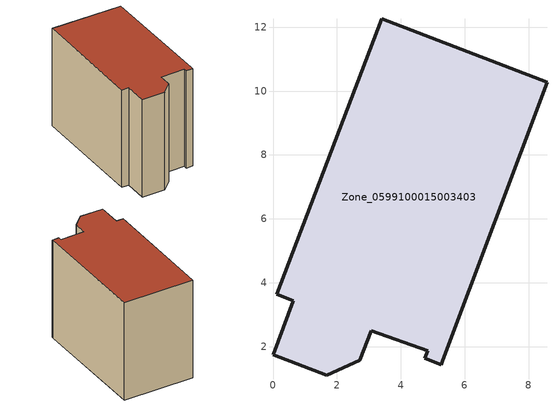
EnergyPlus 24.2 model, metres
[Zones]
Zone_0599100015003403
 floor ground (C_G): 4.85,1.88 3.07,2.5 2.71,1.57 1.68,1.1 0,1.75 0.64,3.43 0.11,3.63 3.41,12.26 8.58,10.29 5.32,1.57 5.27,1.44 4.76,1.63 z0.85
 wall outside (C_F): 3.41,12.26 0.11,3.63 0.64,3.43 0,1.75 1.68,1.1 2.71,1.57 3.07,2.5 4.85,1.88 4.76,1.63 5.27,1.44 5.32,1.57 8.58,10.29 3.41,12.26 z0.85:8.78
 roof outside (C_R): 5.27,1.44 5.32,1.57 8.58,10.29 3.41,12.26 0.11,3.63 0.64,3.43 0,1.75 1.68,1.1 2.71,1.57 3.07,2.5 4.85,1.88 4.76,1.63 z8.78
[BUILDING]
Pand.0599100015003403: North Axis=0; Terrain=City; Loads Convergence Tolerance Value=0.04; Temperature Convergence Tolerance Value=0.4; Solar Distribution=FullExterior; Maximum Number of Warmup Days=25; Minimum Number of Warmup Days=1
[Site:Location]
Rotterdam.The.Hague.AP_ZH_NLD Design_Conditions: Latitude=51.96; Longitude=4.45; Time Zone=1; Elevation=-4.5
[SITE:GROUNDTEMPERATURE:BUILDINGSURFACE]
18, 18, 18, 18, 18, 18, 18, 18, 18, 18, 18, 18
[MATERIAL] Thermal Absorptance=0.9; Solar Absorptance=0.7; Visible Absorptance=0.7
Name | Roughness | Thickness | Conductivity | Density | Specific Heat
G.TI.1965-1974 | MediumSmooth | 0.15 | 0.882353 | 540 | 1210
F.TI.1965-1974 | Rough | 0.3 | 0.697674 | 1920 | 840
R.TI.1965-1974 | MediumRough | 0.2 | 0.232558 | 1500 | 1000
[CONSTRUCTION]
C_G: G.TI.1965-1974
C_F: F.TI.1965-1974
C_R: R.TI.1965-1974
[ZONE]
Zone_0599100015003403: Type=1; Multiplier=1; Ceiling Height=Autocalculate; Volume=Autocalculate; Floor Area=autocalculate; Part of Total Floor Area=Yes
[ZONEINFILTRATION:DESIGNFLOWRATE]
Infil_Zone_0599100015003403: Zone or ZoneList or Space or SpaceList=Zone_0599100015003403; Schedule=AlwaysOn; Design Flow Rate Calculation Method=Flow/Area; Flow Rate per Floor Area=0.003; Constant Term Coefficient=1; Temperature Term Coefficient=0; Velocity Term Coefficient=0; Velocity Squared Term Coefficient=0
[HVACTEMPLATE:ZONE:IDEALLOADSAIRSYSTEM]
Zone_0599100015003403: Maximum Heating Supply Air Temperature=50; Minimum Cooling Supply Air Temperature=13; Maximum Heating Supply Air Humidity Ratio=0.0156; Minimum Cooling Supply Air Humidity Ratio=0.0077; Heating Limit=NoLimit; Cooling Limit=NoLimit; Dehumidification Control Type=ConstantSensibleHeatRatio; Cooling Sensible Heat Ratio=0.7; Dehumidification Setpoint=60; Humidification Control Type=None; Humidification Setpoint=30; Outdoor Air Method=None; Outdoor Air Flow Rate per Person=0.00944; Outdoor Air Flow Rate per Zone Floor Area=0; Outdoor Air Flow Rate per Zone=0; Demand Controlled Ventilation Type=None; Outdoor Air Economizer Type=NoEconomizer; Heat Recovery Type=None; Sensible Heat Recovery Effectiveness=0.7; Latent Heat Recovery Effectiveness=0.65
[ZONECONTROL:THERMOSTAT]
ThermostatControl_Zone_0599100015003403: Zone or ZoneList=Zone_0599100015003403; Control Type Schedule=DualSetpointControlType; Control 1=Thermostat_Zone_0599100015003403; Temperature Difference Between Cutout And Setpoint=0
[THERMOSTATSETPOINT:DUALSETPOINT]
Thermostat_Zone_0599100015003403: Heating Setpoint Temperature Schedule=HeatingSetpoint_Zone_0599100015003403; Cooling Setpoint Temperature Schedule=CoolingSetpoint_Zone_0599100015003403
[SCHEDULE:COMPACT]
HeatingSetpoint_Zone_0599100015003403: Through: 12/31, For: AllDays, Until: 24:00, 21
CoolingSetpoint_Zone_0599100015003403: Through: 12/31, For: AllDays, Until: 24:00, 24
DualSetpointControlType: Through: 12/31, For: AllDays, Until: 24:00, 4
AlwaysOn: Through: 12/31, For: AllDays, Until: 24:00, 1
